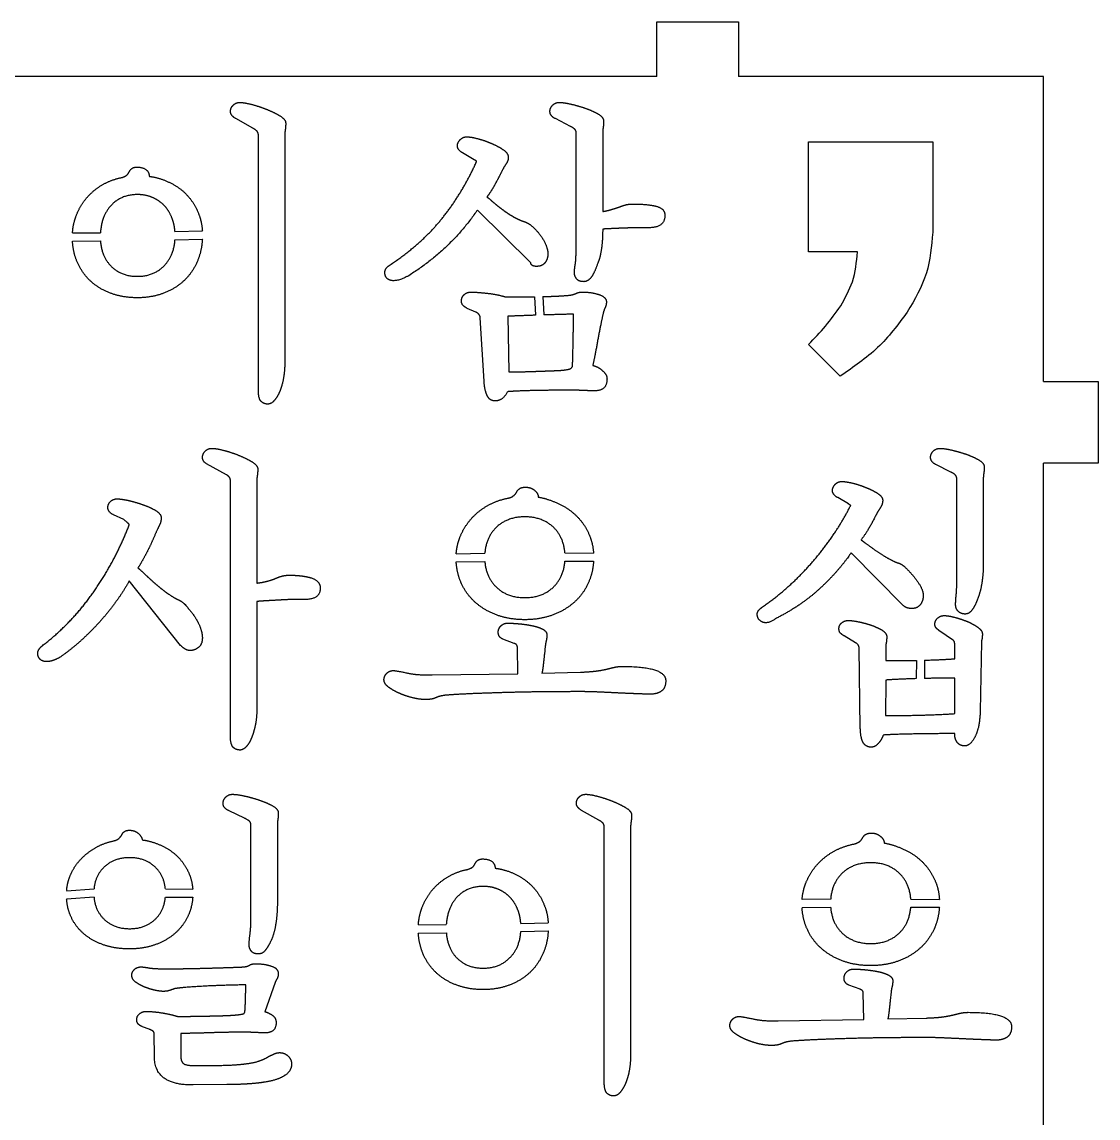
# Model space of a CAD drawing. Header units: millimetres. Extents: x -4 to 160, y -15 to 156.
# Drawn here: x 81.4 to 160.5, y 76 to 156.5 of the extents above; entities that cross this region are included whole.
import ezdxf

# ---------------------------------------------------------------- set-up
doc = ezdxf.new("R2010")
doc.units = ezdxf.units.MM
doc.layers.get('0').update_dxf_attribs({"linetype": 'CONTINUOUS'})

msp = doc.modelspace()

# ---------------------------------------------------------------- linework, layer by layer
for p, q in [((128.083, 152.5), (128.083, 156.5)), ((128.083, 156.5), (134.083, 156.5)), ((134.083, 156.5), (134.083, 152.5)), ((128.083, 152.5), (28.417, 152.5)), ((156.5, 152.5), (134.083, 152.5)), ((156.5, 130.083), (156.5, 152.5)), ((98.383, 148.694), (97.13, 149.399)), ((121.737, 148.825), (120.616, 149.392)), ((98.79, 129.448), (98.79, 148.214)), ((100.732, 148.214), (100.732, 131.495)), ((122.151, 140.375), (122.151, 148.375)), ((124.093, 148.349), (124.093, 142.573)), ((139.231, 139.603), (139.231, 147.683)), ((139.231, 147.683), (148.351, 147.683)), ((148.351, 147.683), (148.351, 141.043)), ((114.66, 146.37), (113.803, 146.877)), ((118.805, 138.789), (114.884, 142.678)), ((85.131, 140.992), (87.186, 141.01)), ((92.661, 141.1), (94.673, 141.15)), ((124.093, 141.277), (124.093, 141.156)), ((85.129, 140.392), (87.187, 140.41)), ((92.662, 140.5), (94.675, 140.55)), ((142.831, 139.603), (139.231, 139.603)), ((119.093, 136.308), (119.168, 134.948)), ((119.693, 136.319), (119.768, 134.968)), ((114.78, 135.185), (114.143, 135.454)), ((115.377, 130.098), (115.101, 134.765)), ((117.134, 134.874), (117.195, 130.785)), ((141.551, 130.483), (139.231, 132.803)), ((156.5, 130.083), (160.5, 130.083)), ((160.5, 130.083), (160.5, 124.083)), ((96.452, 123.225), (94.977, 124.038)), ((160.5, 124.083), (156.5, 124.083)), ((156.5, 28.417), (156.5, 124.083)), ((149.68, 123.43), (148.588, 123.975)), ((96.735, 104.031), (96.735, 122.82)), ((98.677, 122.797), (98.677, 115.268)), ((150.122, 115.728), (150.122, 122.912)), ((152.064, 122.935), (152.064, 116.524)), ((142.151, 121.087), (141.364, 121.548)), ((88.911, 119.931), (88.143, 120.282)), ((113.33, 116.829), (115.433, 116.858)), ((113.332, 117.429), (115.433, 117.458)), ((121.317, 117.48), (123.419, 117.474)), ((121.317, 116.88), (123.42, 116.874)), ((146.151, 113.639), (142.352, 117.493)), ((93.072, 110.694), (89.304, 115.43)), ((98.677, 113.917), (98.677, 105.987)), ((117.59, 110.841), (116.758, 111.153)), ((142.671, 110.889), (141.84, 111.386)), ((149.812, 111.108), (148.875, 111.731)), ((117.87, 108.607), (117.825, 110.567)), ((119.877, 110.656), (119.809, 110.019)), ((143.026, 104.579), (142.935, 110.515)), ((144.899, 110.562), (144.899, 109.58)), ((149.963, 109.707), (149.963, 110.811)), ((151.927, 110.951), (151.833, 105.847)), ((147.153, 109.59), (147.132, 108.247)), ((147.754, 109.604), (147.732, 108.261)), ((111.571, 108.518), (117.87, 108.607)), ((119.63, 108.66), (122.462, 108.726)), ((144.898, 108.143), (144.877, 105.53)), ((149.963, 105.676), (149.963, 108.289)), ((97.774, 97.995), (96.645, 98.538)), ((123.799, 97.86), (122.547, 98.566)), ((98.245, 90.977), (98.245, 97.474)), ((100.187, 97.52), (100.187, 91.772)), ((124.206, 78.615), (124.206, 97.381)), ((126.148, 97.381), (126.148, 80.662)), ((84.701, 92.653), (86.713, 92.796)), ((91.955, 92.794), (93.967, 92.788)), ((86.713, 92.194), (84.7, 92.051)), ((91.955, 92.194), (93.968, 92.188)), ((140.85, 92.041), (138.749, 92.012)), ((146.735, 92.035), (148.837, 92.03)), ((140.85, 91.441), (138.747, 91.412)), ((146.734, 91.464), (148.836, 91.458)), ((118.077, 90.267), (120.089, 90.317)), ((110.546, 89.558), (112.604, 89.577)), ((110.547, 90.158), (112.602, 90.177)), ((118.079, 89.667), (120.091, 89.717)), ((100.025, 85.92), (99.277, 83.776)), ((143.007, 85.424), (142.175, 85.736)), ((143.287, 83.191), (143.241, 85.15)), ((145.294, 85.239), (145.225, 84.602)), ((136.988, 83.101), (143.287, 83.191)), ((145.047, 83.243), (147.878, 83.31)), ((90.761, 82.486), (90.272, 82.668)), ((91.149, 80.424), (91.126, 82.178)), ((93.091, 82.169), (93.091, 80.516)), ((94.228, 79.812), (96.036, 79.832)), ((96.475, 78.421), (94, 78.398))]:
    msp.add_line(p, q)
for points in [[(96.743, 149.92), (96.743, 150.183), (96.943, 150.384)], [(97.13, 149.399), (96.743, 149.624), (96.743, 149.92)], [(96.943, 150.384), (97.143, 150.584), (97.43, 150.584)], [(97.43, 150.584), (97.746, 150.584), (98.301, 150.439)], [(98.301, 150.439), (98.855, 150.294), (99.383, 150.083)], [(99.383, 150.083), (99.911, 149.872), (100.356, 149.61)], [(120.218, 149.921), (120.218, 150.184), (120.418, 150.384)], [(120.616, 149.392), (120.218, 149.592), (120.218, 149.921)], [(120.418, 150.384), (120.618, 150.584), (120.905, 150.584)], [(120.905, 150.584), (121.223, 150.584), (121.742, 150.466)], [(121.742, 150.466), (122.261, 150.348), (122.782, 150.17)], [(122.782, 150.17), (123.303, 149.992), (123.732, 149.75)], [(100.356, 149.61), (100.8, 149.349), (100.8, 149.056)], [(100.8, 149.056), (100.8, 148.787), (100.766, 148.583)], [(123.732, 149.75), (124.162, 149.508), (124.162, 149.214)], [(124.162, 149.214), (124.162, 148.951), (124.128, 148.735)], [(98.721, 148.433), (98.653, 148.54), (98.383, 148.694)], [(98.79, 148.214), (98.79, 148.326), (98.721, 148.433)], [(100.766, 148.583), (100.732, 148.379), (100.732, 148.214)], [(122.056, 148.596), (121.961, 148.691), (121.737, 148.825)], [(122.151, 148.375), (122.151, 148.501), (122.056, 148.596)], [(124.128, 148.735), (124.093, 148.518), (124.093, 148.349)], [(113.418, 147.395), (113.418, 147.627), (113.617, 147.842)], [(113.803, 146.877), (113.418, 147.099), (113.418, 147.395)], [(113.617, 147.842), (113.816, 148.057), (114.105, 148.057)], [(114.105, 148.057), (114.398, 148.057), (114.902, 147.925)], [(114.902, 147.925), (115.406, 147.793), (115.889, 147.589)], [(115.889, 147.589), (116.372, 147.384), (116.764, 147.123)], [(116.764, 147.123), (117.157, 146.862), (117.157, 146.555)], [(89.29, 145.474), (89.449, 145.831), (89.856, 145.831)], [(89.856, 145.831), (90.731, 145.831), (90.778, 145.149)], [(112.292, 142.062), (113.802, 143.95), (114.801, 146.187)], [(114.825, 146.267), (114.799, 146.291), (114.66, 146.37)], [(114.801, 146.187), (114.851, 146.243), (114.825, 146.267)], [(117.001, 146.078), (116.846, 145.859), (116.631, 145.429)], [(117.157, 146.555), (117.157, 146.297), (117.001, 146.078)], [(87.234, 144.476), (87.894, 144.883), (88.658, 145.045)], [(88.658, 145.045), (89.157, 145.141), (89.29, 145.474)], [(90.778, 145.149), (91.492, 145.073), (92.247, 144.714)], [(116.631, 145.429), (116.377, 144.923), (116.119, 144.453)], [(86.108, 143.494), (86.575, 144.068), (87.234, 144.476)], [(92.247, 144.714), (93.003, 144.355), (93.544, 143.778)], [(116.119, 144.453), (115.862, 143.984), (115.587, 143.641)], [(85.381, 142.2), (85.641, 142.919), (86.108, 143.494)], [(89.902, 143.814), (88.667, 143.814), (87.922, 142.966)], [(91.021, 143.595), (90.51, 143.814), (89.902, 143.814)], [(91.9, 142.978), (91.532, 143.376), (91.021, 143.595)], [(93.544, 143.778), (94.085, 143.201), (94.384, 142.449)], [(115.587, 143.641), (115.709, 143.562), (115.955, 143.34)], [(87.922, 142.966), (87.258, 142.21), (87.186, 141.01)], [(92.47, 142.018), (92.268, 142.58), (91.9, 142.978)], [(114.884, 142.678), (112.901, 139.778), (109.84, 137.856)], [(115.955, 143.34), (116.202, 143.118), (116.517, 142.876)], [(116.517, 142.876), (116.831, 142.634), (117.078, 142.467)], [(124.093, 142.573), (124.378, 142.612), (124.709, 142.708)], [(124.709, 142.708), (125.041, 142.804), (125.298, 142.898)], [(125.298, 142.898), (125.556, 142.992), (125.771, 143.055)], [(125.771, 143.055), (125.986, 143.119), (126.272, 143.119)], [(126.272, 143.119), (127.407, 143.119), (128.036, 142.954)], [(128.036, 142.954), (128.665, 142.79), (128.665, 142.295)], [(85.131, 140.992), (85.171, 141.618), (85.381, 142.2)], [(92.661, 141.1), (92.625, 141.586), (92.47, 142.018)], [(94.384, 142.449), (94.629, 141.832), (94.673, 141.15)], [(108.402, 138.602), (110.783, 140.175), (112.292, 142.062)], [(117.078, 142.467), (117.324, 142.299), (117.666, 142.112)], [(117.666, 142.112), (117.996, 141.939), (118.282, 141.843)], [(118.282, 141.843), (118.568, 141.748), (118.758, 141.606)], [(128.665, 142.295), (128.665, 141.38), (127.523, 141.38)], [(118.758, 141.606), (119.41, 141.079), (119.739, 140.482)], [(124.093, 141.156), (124.093, 140.443), (124, 139.8)], [(125.246, 141.333), (124.668, 141.31), (124.093, 141.277)], [(126.255, 141.368), (125.825, 141.357), (125.246, 141.333)], [(126.979, 141.38), (126.685, 141.38), (126.255, 141.368)], [(127.523, 141.38), (127.273, 141.38), (126.979, 141.38)], [(85.471, 138.88), (85.175, 139.583), (85.129, 140.392)], [(87.187, 140.41), (87.264, 139.303), (87.92, 138.603)], [(91.905, 138.628), (92.585, 139.353), (92.662, 140.5)], [(94.675, 140.55), (94.631, 139.7), (94.334, 138.976)], [(119.739, 140.482), (120.068, 139.885), (120.068, 139.475)], [(122.087, 138.728), (122.151, 139.178), (122.151, 140.375)], [(120.068, 139.475), (120.068, 139.082), (119.86, 138.81)], [(124, 139.8), (123.906, 139.158), (123.729, 138.774)], [(86.456, 137.461), (85.822, 138.047), (85.471, 138.88)], [(87.92, 138.603), (88.662, 137.809), (89.902, 137.809)], [(89.902, 137.809), (91.137, 137.809), (91.905, 138.628)], [(94.334, 138.976), (93.986, 138.124), (93.351, 137.513)], [(108.088, 138.118), (108.102, 138.402), (108.402, 138.602)], [(119.222, 138.539), (118.848, 138.539), (118.805, 138.789)], [(119.86, 138.81), (119.652, 138.539), (119.222, 138.539)], [(122.015, 138.102), (122.015, 138.293), (122.087, 138.728)], [(123.729, 138.774), (123.523, 138.129), (123.275, 137.772)], [(108.252, 137.649), (108.073, 137.834), (108.088, 138.118)], [(109.84, 137.856), (108.721, 137.242), (108.252, 137.649)], [(122.173, 137.626), (122.015, 137.837), (122.015, 138.102)], [(123.275, 137.772), (123.027, 137.415), (122.702, 137.415)], [(87.971, 136.554), (87.091, 136.874), (86.456, 137.461)], [(93.351, 137.513), (92.716, 136.903), (91.83, 136.568)], [(122.702, 137.415), (122.331, 137.415), (122.173, 137.626)], [(89.902, 136.233), (88.851, 136.233), (87.971, 136.554)], [(91.83, 136.568), (90.944, 136.233), (89.902, 136.233)], [(113.714, 135.986), (113.714, 136.278), (113.917, 136.464)], [(113.917, 136.464), (114.12, 136.65), (114.4, 136.65)], [(114.4, 136.65), (114.829, 136.65), (115.585, 136.566)], [(115.585, 136.566), (116.342, 136.482), (116.934, 136.302)], [(116.934, 136.302), (117.448, 136.302), (118.148, 136.302)], [(118.148, 136.302), (118.662, 136.302), (119.093, 136.308)], [(119.693, 136.319), (120.098, 136.329), (120.521, 136.345)], [(120.521, 136.345), (121.103, 136.368), (121.63, 136.415)], [(121.63, 136.415), (121.803, 136.435), (121.906, 136.467)], [(121.906, 136.467), (122.01, 136.499), (122.097, 136.537)], [(122.097, 136.537), (122.319, 136.65), (122.588, 136.65)], [(122.588, 136.65), (123.281, 136.65), (123.824, 136.469)], [(123.824, 136.469), (124.366, 136.288), (124.366, 135.94)], [(114.143, 135.454), (113.714, 135.652), (113.714, 135.986)], [(124.28, 135.53), (124.194, 135.357), (124.131, 135.088)], [(124.366, 135.94), (124.366, 135.703), (124.28, 135.53)], [(115.101, 134.765), (115.086, 135.015), (114.78, 135.185)], [(119.168, 134.948), (117.967, 134.907), (117.134, 134.874)], [(121.947, 135.027), (120.984, 135.007), (119.768, 134.968)], [(121.924, 133), (121.947, 134.117), (121.947, 135.027)], [(124.131, 135.088), (123.934, 134.251), (123.738, 133.159)], [(121.879, 131.239), (121.901, 131.883), (121.924, 133)], [(123.738, 133.159), (123.542, 132.067), (123.366, 131.259)], [(100.732, 131.495), (100.732, 130.885), (100.637, 130.338)], [(117.195, 130.785), (117.554, 130.785), (117.996, 130.793)], [(117.996, 130.793), (118.438, 130.801), (118.995, 130.82)], [(118.995, 130.82), (119.552, 130.839), (120.087, 130.859)], [(120.087, 130.859), (120.621, 130.878), (121.011, 130.897)], [(121.011, 130.897), (121.501, 130.939), (121.684, 131.011)], [(121.684, 131.011), (121.866, 131.082), (121.879, 131.239)], [(123.366, 131.259), (123.723, 131.181), (124.067, 130.891)], [(124.067, 130.891), (124.412, 130.601), (124.412, 130.264)], [(100.637, 130.338), (100.542, 129.791), (100.372, 129.378)], [(115.611, 129.029), (115.423, 129.407), (115.377, 130.098)], [(124.412, 130.264), (124.412, 129.394), (123.498, 129.394)], [(98.992, 128.622), (98.79, 128.823), (98.79, 129.448)], [(100.372, 129.378), (100.202, 128.965), (99.972, 128.693)], [(116.197, 128.652), (115.8, 128.652), (115.611, 129.029)], [(117.113, 129.333), (116.745, 128.652), (116.197, 128.652)], [(119.212, 129.417), (117.97, 129.394), (117.113, 129.333)], [(121.678, 129.44), (120.454, 129.44), (119.212, 129.417)], [(122.755, 129.417), (122.278, 129.44), (121.678, 129.44)], [(123.498, 129.394), (123.233, 129.394), (122.755, 129.417)], [(99.477, 128.42), (99.193, 128.42), (98.992, 128.622)], [(99.972, 128.693), (99.743, 128.42), (99.477, 128.42)], [(94.688, 124.503), (94.688, 124.767), (94.888, 124.967)], [(94.888, 124.967), (95.088, 125.167), (95.375, 125.167)], [(95.375, 125.167), (95.691, 125.167), (96.245, 125.022)], [(96.245, 125.022), (96.8, 124.878), (97.328, 124.666)], [(148.189, 124.504), (148.189, 124.767), (148.389, 124.967)], [(148.389, 124.967), (148.589, 125.167), (148.875, 125.167)], [(148.875, 125.167), (149.193, 125.167), (149.712, 125.049)], [(149.712, 125.049), (150.231, 124.931), (150.751, 124.754)], [(94.977, 124.038), (94.688, 124.207), (94.688, 124.503)], [(97.328, 124.666), (97.856, 124.455), (98.3, 124.193)], [(98.3, 124.193), (98.745, 123.932), (98.745, 123.638)], [(148.588, 123.975), (148.189, 124.175), (148.189, 124.504)], [(150.751, 124.754), (151.271, 124.577), (151.702, 124.335)], [(151.702, 124.335), (152.132, 124.093), (152.132, 123.799)], [(98.745, 123.638), (98.745, 123.37), (98.711, 123.166)], [(150.051, 123.154), (149.981, 123.279), (149.68, 123.43)], [(152.098, 123.316), (152.064, 123.101), (152.064, 122.935)], [(152.132, 123.799), (152.132, 123.532), (152.098, 123.316)], [(96.677, 123.026), (96.619, 123.12), (96.452, 123.225)], [(96.735, 122.82), (96.735, 122.932), (96.677, 123.026)], [(98.711, 123.166), (98.677, 122.961), (98.677, 122.797)], [(140.979, 122.069), (140.979, 122.306), (141.176, 122.519)], [(141.176, 122.519), (141.373, 122.733), (141.666, 122.733)], [(141.666, 122.733), (141.966, 122.733), (142.452, 122.614)], [(142.452, 122.614), (142.938, 122.495), (143.415, 122.304)], [(150.122, 122.912), (150.122, 123.03), (150.051, 123.154)], [(117.145, 121.513), (117.594, 121.603), (117.778, 121.971)], [(117.778, 121.971), (117.951, 122.315), (118.421, 122.315)], [(118.421, 122.315), (118.829, 122.315), (119.105, 122.069)], [(119.105, 122.069), (119.38, 121.822), (119.357, 121.591)], [(141.364, 121.548), (140.979, 121.773), (140.979, 122.069)], [(143.415, 122.304), (143.892, 122.113), (144.282, 121.87)], [(144.282, 121.87), (144.672, 121.627), (144.672, 121.339)], [(87.728, 120.818), (87.728, 121.086), (87.931, 121.272)], [(88.143, 120.282), (87.728, 120.489), (87.728, 120.818)], [(87.931, 121.272), (88.134, 121.458), (88.415, 121.458)], [(88.415, 121.458), (88.71, 121.458), (89.229, 121.34)], [(89.229, 121.34), (89.748, 121.222), (90.274, 121.042)], [(90.274, 121.042), (90.8, 120.863), (91.224, 120.611)], [(114.393, 119.948), (114.894, 120.533), (115.6, 120.939)], [(115.6, 120.939), (116.305, 121.346), (117.145, 121.513)], [(119.357, 121.591), (120.09, 121.461), (120.873, 121.094)], [(120.873, 121.094), (121.655, 120.727), (122.218, 120.152)], [(139.615, 116.94), (141.278, 118.896), (142.297, 120.932)], [(142.316, 120.976), (142.289, 120.993), (142.151, 121.087)], [(142.297, 120.932), (142.343, 120.959), (142.316, 120.976)], [(144.672, 121.339), (144.672, 121.063), (144.492, 120.792)], [(91.224, 120.611), (91.649, 120.358), (91.649, 120.066)], [(91.649, 120.066), (91.649, 119.762), (91.501, 119.478)], [(118.375, 120.136), (117.038, 120.136), (116.23, 119.317)], [(120.517, 119.325), (119.706, 120.136), (118.375, 120.136)], [(122.218, 120.152), (122.782, 119.577), (123.105, 118.823)], [(144.103, 120.122), (143.619, 119.127), (143.08, 118.445)], [(144.492, 120.792), (144.311, 120.521), (144.103, 120.122)], [(86.696, 114.636), (88.297, 116.935), (89.244, 119.414)], [(89.281, 119.597), (89.241, 119.648), (88.911, 119.931)], [(89.244, 119.414), (89.32, 119.547), (89.281, 119.597)], [(91.501, 119.478), (91.352, 119.194), (91.082, 118.563)], [(113.606, 118.64), (113.891, 119.363), (114.393, 119.948)], [(116.23, 119.317), (115.515, 118.592), (115.433, 117.458)], [(121.317, 117.48), (121.234, 118.607), (120.517, 119.325)], [(91.082, 118.563), (90.822, 117.952), (90.527, 117.395)], [(113.332, 117.429), (113.376, 118.056), (113.606, 118.64)], [(123.105, 118.823), (123.373, 118.197), (123.419, 117.474)], [(143.08, 118.445), (143.455, 118.17), (144.035, 117.748)], [(144.035, 117.748), (144.614, 117.327), (145.158, 117.042)], [(90.527, 117.395), (90.233, 116.838), (89.943, 116.38)], [(113.695, 115.278), (113.378, 115.994), (113.33, 116.829)], [(115.433, 116.858), (115.516, 115.73), (116.233, 115.012)], [(120.515, 115.014), (121.235, 115.735), (121.317, 116.88)], [(123.42, 116.874), (123.372, 116.045), (123.055, 115.32)], [(135.777, 113.466), (137.951, 114.984), (139.615, 116.94)], [(142.352, 117.493), (141.435, 116.144), (140.062, 114.875)], [(145.158, 117.042), (145.558, 116.823), (145.8, 116.751)], [(89.943, 116.38), (90.105, 116.253), (90.434, 115.94)], [(145.8, 116.751), (146.042, 116.679), (146.256, 116.491)], [(146.256, 116.491), (146.773, 116.021), (147.212, 115.411)], [(152.064, 116.524), (152.064, 116.04), (151.982, 115.442)], [(89.304, 115.43), (88.443, 113.887), (87.153, 112.447)], [(90.434, 115.94), (90.763, 115.627), (91.038, 115.383)], [(91.038, 115.383), (91.312, 115.139), (91.609, 114.899)], [(98.677, 115.268), (99.047, 115.307), (99.443, 115.408)], [(99.443, 115.408), (99.839, 115.51), (100.027, 115.597)], [(100.027, 115.597), (100.261, 115.715), (100.519, 115.781)], [(100.519, 115.781), (100.777, 115.847), (101.06, 115.847)], [(101.06, 115.847), (101.56, 115.847), (101.953, 115.799)], [(101.953, 115.799), (102.346, 115.75), (102.65, 115.658)], [(102.65, 115.658), (103.339, 115.451), (103.339, 114.899)], [(114.749, 113.839), (114.068, 114.435), (113.695, 115.278)], [(123.055, 115.32), (122.682, 114.466), (121.996, 113.853)], [(147.212, 115.411), (147.651, 114.801), (147.651, 114.359)], [(150.076, 114.419), (150.122, 114.863), (150.122, 115.728)], [(151.982, 115.442), (151.9, 114.843), (151.732, 114.329)], [(82.917, 110.67), (85.095, 112.337), (86.696, 114.636)], [(91.609, 114.899), (91.906, 114.659), (92.116, 114.512)], [(92.116, 114.512), (92.564, 114.199), (92.882, 114.057)], [(103.339, 114.899), (103.339, 114.062), (102.197, 114.062)], [(116.233, 115.012), (117.043, 114.201), (118.375, 114.201)], [(118.375, 114.201), (119.703, 114.201), (120.515, 115.014)], [(140.062, 114.875), (138.69, 113.606), (136.794, 112.649)], [(150.031, 113.682), (150.031, 113.974), (150.076, 114.419)], [(92.882, 114.057), (93.2, 113.916), (93.407, 113.683)], [(93.407, 113.683), (94.074, 112.946), (94.374, 112.345)], [(99.704, 113.984), (99.157, 113.957), (98.677, 113.917)], [(100.657, 114.04), (100.251, 114.012), (99.704, 113.984)], [(101.553, 114.062), (101.181, 114.062), (100.657, 114.04)], [(102.197, 114.062), (101.925, 114.062), (101.553, 114.062)], [(116.343, 112.91), (115.43, 113.242), (114.749, 113.839)], [(121.996, 113.853), (121.31, 113.24), (120.388, 112.909)], [(146.828, 113.399), (146.414, 113.399), (146.151, 113.639)], [(147.433, 113.68), (147.215, 113.399), (146.828, 113.399)], [(147.651, 114.359), (147.651, 113.961), (147.433, 113.68)], [(150.235, 113.183), (150.031, 113.37), (150.031, 113.682)], [(151.732, 114.329), (151.564, 113.814), (151.319, 113.405)], [(118.375, 112.578), (117.256, 112.578), (116.343, 112.91)], [(120.388, 112.909), (119.466, 112.578), (118.375, 112.578)], [(135.452, 112.985), (135.452, 113.26), (135.777, 113.466)], [(135.631, 112.532), (135.452, 112.711), (135.452, 112.985)], [(148.71, 112.694), (148.913, 112.88), (149.194, 112.88)], [(149.194, 112.88), (149.487, 112.88), (149.956, 112.756)], [(149.956, 112.756), (150.425, 112.633), (150.855, 112.459)], [(150.718, 112.996), (150.44, 112.996), (150.235, 113.183)], [(151.319, 113.405), (151.073, 112.996), (150.718, 112.996)], [(87.153, 112.447), (85.862, 111.007), (84.386, 109.936)], [(94.374, 112.345), (94.674, 111.745), (94.674, 111.227)], [(116.415, 111.66), (116.415, 111.923), (116.615, 112.123)], [(116.615, 112.123), (116.815, 112.323), (117.101, 112.323)], [(117.101, 112.323), (117.499, 112.323), (117.988, 112.276)], [(117.988, 112.276), (118.476, 112.228), (118.897, 112.144)], [(118.897, 112.144), (119.318, 112.06), (119.656, 111.898)], [(136.794, 112.649), (136.1, 112.126), (135.631, 112.532)], [(141.457, 111.926), (141.457, 112.176), (141.664, 112.349)], [(141.664, 112.349), (141.871, 112.522), (142.143, 112.522)], [(142.143, 112.522), (142.428, 112.522), (142.899, 112.425)], [(142.899, 112.425), (143.37, 112.328), (143.8, 112.185)], [(143.8, 112.185), (144.231, 112.041), (144.599, 111.823)], [(148.507, 112.263), (148.507, 112.508), (148.71, 112.694)], [(148.639, 111.927), (148.507, 112.04), (148.507, 112.263)], [(150.855, 112.459), (151.285, 112.285), (151.64, 112.039)], [(151.64, 112.039), (151.996, 111.793), (151.996, 111.535)], [(94.674, 111.227), (94.674, 110.777), (94.395, 110.545)], [(116.758, 111.153), (116.415, 111.296), (116.415, 111.66)], [(119.656, 111.898), (119.994, 111.736), (119.994, 111.455)], [(119.994, 111.455), (119.994, 111.229), (119.946, 111.049)], [(141.584, 111.571), (141.457, 111.681), (141.457, 111.926)], [(141.84, 111.386), (141.712, 111.461), (141.584, 111.571)], [(144.599, 111.823), (144.968, 111.605), (144.968, 111.335)], [(144.968, 111.335), (144.968, 111.074), (144.934, 110.903)], [(148.875, 111.731), (148.77, 111.815), (148.639, 111.927)], [(151.996, 111.535), (151.996, 111.29), (151.961, 111.132)], [(82.58, 110.135), (82.594, 110.412), (82.917, 110.67)], [(93.439, 110.402), (93.275, 110.492), (93.072, 110.694)], [(93.782, 110.312), (93.603, 110.312), (93.439, 110.402)], [(94.395, 110.545), (94.117, 110.312), (93.782, 110.312)], [(117.825, 110.567), (117.825, 110.762), (117.59, 110.841)], [(119.946, 111.049), (119.898, 110.868), (119.877, 110.656)], [(142.868, 110.727), (142.801, 110.816), (142.671, 110.889)], [(142.935, 110.515), (142.935, 110.638), (142.868, 110.727)], [(144.934, 110.903), (144.899, 110.733), (144.899, 110.562)], [(149.963, 110.811), (149.963, 111.004), (149.812, 111.108)], [(151.961, 111.132), (151.927, 110.973), (151.927, 110.951)], [(82.744, 109.673), (82.566, 109.858), (82.58, 110.135)], [(83.477, 109.523), (83.019, 109.426), (82.744, 109.673)], [(84.386, 109.936), (83.935, 109.62), (83.477, 109.523)], [(119.809, 110.019), (119.76, 109.553), (119.716, 109.181)], [(144.899, 109.58), (145.876, 109.564), (147.153, 109.59)], [(147.754, 109.604), (149.027, 109.638), (149.963, 109.707)], [(108.222, 108.639), (108.423, 108.839), (108.709, 108.839)], [(108.709, 108.839), (108.936, 108.839), (109.703, 108.667)], [(119.716, 109.181), (119.672, 108.809), (119.63, 108.66)], [(122.462, 108.726), (123.18, 108.747), (123.647, 108.812)], [(123.647, 108.812), (124.113, 108.876), (124.398, 108.948)], [(124.398, 108.948), (124.683, 109.019), (124.962, 109.083)], [(124.962, 109.083), (125.241, 109.147), (125.539, 109.147)], [(125.539, 109.147), (128.728, 109.147), (128.728, 108.093)], [(108.022, 108.173), (108.022, 108.439), (108.222, 108.639)], [(108.364, 107.618), (108.022, 107.869), (108.022, 108.173)], [(109.703, 108.667), (110.47, 108.495), (111.571, 108.518)], [(128.728, 108.093), (128.728, 107.56), (128.412, 107.333)], [(147.132, 108.247), (145.853, 108.212), (144.898, 108.143)], [(149.963, 108.289), (149.012, 108.289), (147.732, 108.261)], [(109.153, 107.17), (108.706, 107.367), (108.364, 107.618)], [(110.11, 106.843), (109.6, 106.973), (109.153, 107.17)], [(114.82, 107.154), (113.624, 107.108), (112.66, 107.037)], [(117.334, 107.234), (116.017, 107.2), (114.82, 107.154)], [(120.003, 107.281), (118.651, 107.269), (117.334, 107.234)], [(122.583, 107.292), (121.354, 107.292), (120.003, 107.281)], [(123.869, 107.258), (123.12, 107.292), (122.583, 107.292)], [(125.355, 107.188), (124.617, 107.223), (123.869, 107.258)], [(126.709, 107.13), (126.093, 107.153), (125.355, 107.188)], [(127.632, 107.107), (127.325, 107.107), (126.709, 107.13)], [(128.412, 107.333), (128.096, 107.107), (127.632, 107.107)], [(111.097, 106.713), (110.621, 106.713), (110.11, 106.843)], [(111.852, 106.854), (111.563, 106.713), (111.097, 106.713)], [(112.66, 107.037), (112.14, 106.995), (111.852, 106.854)], [(98.677, 105.987), (98.677, 105.385), (98.568, 104.854)], [(144.877, 105.53), (145.956, 105.53), (147.322, 105.563)], [(147.322, 105.563), (148.689, 105.596), (149.963, 105.676)], [(151.833, 105.847), (151.809, 104.672), (151.46, 103.988)], [(98.568, 104.854), (98.46, 104.324), (98.302, 103.923)], [(96.936, 103.205), (96.735, 103.407), (96.735, 104.031)], [(98.302, 103.923), (98.144, 103.522), (97.914, 103.262)], [(143.247, 103.53), (143.051, 103.847), (143.026, 104.579)], [(144.709, 104.103), (144.625, 103.805), (144.369, 103.509)], [(147.175, 104.186), (145.657, 104.162), (144.709, 104.103)], [(149.963, 104.209), (148.693, 104.209), (147.175, 104.186)], [(150.158, 103.547), (149.963, 103.79), (149.963, 104.209)], [(151.46, 103.988), (151.111, 103.305), (150.718, 103.305)], [(97.444, 103.003), (97.138, 103.003), (96.936, 103.205)], [(97.914, 103.262), (97.683, 103.003), (97.444, 103.003)], [(143.826, 103.212), (143.444, 103.212), (143.247, 103.53)], [(144.369, 103.509), (144.113, 103.212), (143.826, 103.212)], [(150.718, 103.305), (150.353, 103.305), (150.158, 103.547)], [(96.198, 99.088), (96.198, 99.351), (96.398, 99.55)], [(96.645, 98.538), (96.198, 98.724), (96.198, 99.088)], [(96.398, 99.55), (96.598, 99.75), (96.885, 99.75)], [(96.885, 99.75), (97.198, 99.75), (97.744, 99.632)], [(97.744, 99.632), (98.29, 99.514), (98.817, 99.338)], [(98.817, 99.338), (99.344, 99.162), (99.8, 98.921)], [(122.16, 99.087), (122.16, 99.35), (122.36, 99.55)], [(122.547, 98.566), (122.16, 98.79), (122.16, 99.087)], [(122.36, 99.55), (122.56, 99.75), (122.846, 99.75)], [(122.846, 99.75), (123.163, 99.75), (123.717, 99.606)], [(123.717, 99.606), (124.272, 99.461), (124.8, 99.25)], [(124.8, 99.25), (125.328, 99.039), (125.772, 98.777)], [(99.8, 98.921), (100.255, 98.68), (100.255, 98.383)], [(100.255, 98.383), (100.255, 98.116), (100.221, 97.901)], [(125.772, 98.777), (126.217, 98.516), (126.217, 98.222)], [(98.187, 97.716), (98.129, 97.818), (97.774, 97.995)], [(98.245, 97.474), (98.245, 97.614), (98.187, 97.716)], [(100.221, 97.901), (100.187, 97.686), (100.187, 97.52)], [(124.138, 97.599), (124.069, 97.706), (123.799, 97.86)], [(124.206, 97.381), (124.206, 97.493), (124.138, 97.599)], [(126.183, 97.75), (126.148, 97.545), (126.148, 97.381)], [(126.217, 98.222), (126.217, 97.954), (126.183, 97.75)], [(88.533, 96.498), (88.666, 96.613), (88.757, 96.776)], [(88.757, 96.776), (88.904, 97.107), (89.311, 97.107)], [(89.311, 97.107), (89.723, 97.107), (89.986, 96.861)], [(89.986, 96.861), (90.248, 96.614), (90.248, 96.399)], [(143.195, 96.554), (143.367, 96.899), (143.837, 96.899)], [(143.837, 96.899), (144.246, 96.899), (144.521, 96.652)], [(144.521, 96.652), (144.797, 96.406), (144.774, 96.174)], [(86.739, 95.776), (87.372, 96.158), (88.146, 96.328)], [(88.146, 96.328), (88.4, 96.382), (88.533, 96.498)], [(90.248, 96.399), (90.899, 96.327), (91.631, 96.003)], [(91.631, 96.003), (92.362, 95.679), (92.881, 95.148)], [(141.016, 95.523), (141.722, 95.929), (142.562, 96.097)], [(142.562, 96.097), (143.011, 96.187), (143.195, 96.554)], [(144.774, 96.174), (145.507, 96.044), (146.289, 95.677)], [(85.648, 94.876), (86.106, 95.394), (86.739, 95.776)], [(89.334, 95.09), (88.154, 95.09), (87.427, 94.372)], [(91.239, 94.37), (90.511, 95.09), (89.334, 95.09)], [(92.881, 95.148), (93.4, 94.617), (93.689, 93.943)], [(139.809, 94.531), (140.311, 95.116), (141.016, 95.523)], [(146.289, 95.677), (147.071, 95.31), (147.635, 94.735)], [(84.94, 93.715), (85.191, 94.359), (85.648, 94.876)], [(87.427, 94.372), (86.797, 93.749), (86.713, 92.796)], [(91.955, 92.794), (91.871, 93.746), (91.239, 94.37)], [(114.074, 94.211), (114.573, 94.308), (114.707, 94.64)], [(114.707, 94.64), (114.866, 94.998), (115.273, 94.998)], [(115.273, 94.998), (116.147, 94.998), (116.194, 94.315)], [(116.194, 94.315), (116.909, 94.24), (117.664, 93.881)], [(139.023, 93.223), (139.308, 93.947), (139.809, 94.531)], [(143.792, 94.72), (142.454, 94.72), (141.647, 93.901)], [(145.933, 93.908), (145.123, 94.72), (143.792, 94.72)], [(147.635, 94.735), (148.198, 94.16), (148.522, 93.406)], [(84.701, 92.653), (84.743, 93.207), (84.94, 93.715)], [(93.689, 93.943), (93.922, 93.4), (93.967, 92.788)], [(111.525, 92.66), (111.991, 93.235), (112.651, 93.642)], [(112.651, 93.642), (113.311, 94.05), (114.074, 94.211)], [(117.664, 93.881), (118.42, 93.521), (118.961, 92.945)], [(141.647, 93.901), (140.932, 93.176), (140.85, 92.041)], [(146.735, 92.035), (146.66, 93.181), (145.933, 93.908)], [(110.798, 91.366), (111.058, 92.086), (111.525, 92.66)], [(115.318, 92.981), (114.083, 92.981), (113.338, 92.133)], [(116.438, 92.762), (115.926, 92.981), (115.318, 92.981)], [(117.317, 92.145), (116.949, 92.543), (116.438, 92.762)], [(118.961, 92.945), (119.502, 92.368), (119.8, 91.616)], [(138.749, 92.012), (138.793, 92.639), (139.023, 93.223)], [(148.522, 93.406), (148.795, 92.768), (148.837, 92.03)], [(85.028, 90.738), (84.749, 91.346), (84.7, 92.051)], [(86.713, 92.194), (86.795, 91.22), (87.429, 90.594)], [(91.238, 90.596), (91.872, 91.224), (91.955, 92.194)], [(93.968, 92.188), (93.919, 91.451), (93.626, 90.824)], [(113.338, 92.133), (112.675, 91.377), (112.602, 90.177)], [(117.886, 91.184), (117.684, 91.747), (117.317, 92.145)], [(100.187, 91.772), (100.187, 90.96), (100.07, 90.221)], [(110.547, 90.158), (110.588, 90.785), (110.798, 91.366)], [(118.077, 90.267), (118.041, 90.753), (117.886, 91.184)], [(119.8, 91.616), (120.046, 90.999), (120.089, 90.317)], [(139.112, 89.862), (138.795, 90.577), (138.747, 91.412)], [(140.85, 91.441), (140.933, 90.314), (141.65, 89.596)], [(145.932, 89.598), (146.652, 90.318), (146.734, 91.464)], [(148.836, 91.458), (148.788, 90.629), (148.472, 89.904)], [(85.984, 89.481), (85.366, 90.002), (85.028, 90.738)], [(87.429, 90.594), (88.157, 89.874), (89.334, 89.874)], [(89.334, 89.874), (90.507, 89.874), (91.238, 90.596)], [(93.626, 90.824), (93.273, 90.07), (92.658, 89.528)], [(98.234, 90.161), (98.245, 90.512), (98.245, 90.977)], [(100.07, 90.221), (99.952, 89.483), (99.707, 88.968)], [(87.446, 88.675), (86.602, 88.961), (85.984, 89.481)], [(92.658, 89.528), (92.043, 88.985), (91.186, 88.688)], [(98.109, 88.705), (98.109, 88.933), (98.177, 89.481)], [(98.177, 89.481), (98.223, 89.809), (98.234, 90.161)], [(110.888, 88.046), (110.592, 88.75), (110.546, 89.558)], [(112.604, 89.577), (112.68, 88.47), (113.336, 87.769)], [(117.321, 87.794), (118.001, 88.52), (118.079, 89.667)], [(120.091, 89.717), (120.047, 88.867), (119.751, 88.142)], [(140.166, 88.422), (139.485, 89.019), (139.112, 89.862)], [(141.65, 89.596), (142.46, 88.784), (143.792, 88.784)], [(143.792, 88.784), (145.12, 88.784), (145.932, 89.598)], [(148.472, 89.904), (148.098, 89.049), (147.413, 88.436)], [(89.311, 88.39), (88.29, 88.39), (87.446, 88.675)], [(91.186, 88.688), (90.33, 88.39), (89.311, 88.39)], [(98.267, 88.23), (98.109, 88.44), (98.109, 88.705)], [(99.707, 88.968), (99.511, 88.553), (99.3, 88.286)], [(98.795, 88.019), (98.425, 88.019), (98.267, 88.23)], [(99.3, 88.286), (99.089, 88.019), (98.795, 88.019)], [(111.873, 86.627), (111.238, 87.214), (110.888, 88.046)], [(115.318, 86.976), (116.554, 86.976), (117.321, 87.794)], [(119.751, 88.142), (119.403, 87.291), (118.768, 86.68)], [(141.76, 87.493), (140.847, 87.825), (140.166, 88.422)], [(147.413, 88.436), (146.727, 87.823), (145.805, 87.492)], [(89.678, 86.878), (89.867, 87.066), (90.176, 87.066)], [(90.176, 87.066), (90.367, 87.066), (90.72, 86.998)], [(90.72, 86.998), (91.072, 86.93), (91.881, 86.93)], [(94.921, 86.973), (95.739, 86.996), (96.475, 87.019)], [(96.475, 87.019), (97.211, 87.042), (97.687, 87.066)], [(97.687, 87.066), (97.978, 87.084), (98.131, 87.193)], [(98.131, 87.193), (98.284, 87.301), (98.613, 87.301)], [(98.613, 87.301), (99.197, 87.301), (99.726, 87.134)], [(99.726, 87.134), (100.255, 86.967), (100.255, 86.569)], [(113.336, 87.769), (114.079, 86.976), (115.318, 86.976)], [(143.792, 87.162), (142.673, 87.162), (141.76, 87.493)], [(145.805, 87.492), (144.883, 87.162), (143.792, 87.162)], [(89.489, 86.451), (89.489, 86.691), (89.678, 86.878)], [(89.787, 85.938), (89.489, 86.149), (89.489, 86.451)], [(91.881, 86.93), (92.719, 86.93), (93.411, 86.94)], [(93.411, 86.94), (94.103, 86.95), (94.921, 86.973)], [(100.154, 86.182), (100.053, 86.018), (100.025, 85.92)], [(100.255, 86.569), (100.255, 86.346), (100.154, 86.182)], [(113.387, 85.72), (112.507, 86.041), (111.873, 86.627)], [(118.768, 86.68), (118.133, 86.069), (117.246, 85.735)], [(141.831, 86.243), (141.831, 86.506), (142.031, 86.706)], [(142.175, 85.736), (141.831, 85.879), (141.831, 86.243)], [(142.031, 86.706), (142.231, 86.907), (142.518, 86.907)], [(142.518, 86.907), (142.916, 86.907), (143.404, 86.859)], [(143.404, 86.859), (143.893, 86.811), (144.313, 86.727)], [(144.313, 86.727), (144.734, 86.643), (145.073, 86.481)], [(145.073, 86.481), (145.411, 86.319), (145.411, 86.038)], [(90.45, 85.581), (90.086, 85.727), (89.787, 85.938)], [(91.181, 85.353), (90.814, 85.435), (90.45, 85.581)], [(92.536, 85.432), (92.314, 85.348), (92.17, 85.309)], [(92.883, 85.5), (92.629, 85.479), (92.536, 85.432)], [(94.953, 85.657), (93.556, 85.589), (92.883, 85.5)], [(97.858, 85.747), (96.35, 85.725), (94.953, 85.657)], [(97.858, 85.346), (97.858, 85.683), (97.858, 85.747)], [(115.318, 85.4), (114.267, 85.4), (113.387, 85.72)], [(117.246, 85.735), (116.36, 85.4), (115.318, 85.4)], [(143.241, 85.15), (143.241, 85.345), (143.007, 85.424)], [(145.363, 85.632), (145.315, 85.451), (145.294, 85.239)], [(145.411, 86.038), (145.411, 85.813), (145.363, 85.632)], [(91.79, 85.27), (91.547, 85.27), (91.181, 85.353)], [(92.17, 85.309), (92.027, 85.27), (91.79, 85.27)], [(97.825, 84.137), (97.836, 84.39), (97.847, 84.699)], [(97.847, 84.699), (97.858, 85.008), (97.858, 85.346)], [(145.225, 84.602), (145.176, 84.136), (145.133, 83.764)], [(90.06, 83.627), (90.268, 83.8), (90.54, 83.8)], [(90.54, 83.8), (90.982, 83.8), (91.634, 83.703)], [(97.79, 83.744), (97.814, 83.884), (97.825, 84.137)], [(99.277, 83.776), (99.495, 83.732), (99.795, 83.531)], [(145.133, 83.764), (145.089, 83.392), (145.047, 83.243)], [(89.853, 83.204), (89.853, 83.454), (90.06, 83.627)], [(89.987, 82.843), (89.853, 82.959), (89.853, 83.204)], [(91.634, 83.703), (92.285, 83.607), (92.852, 83.429)], [(92.852, 83.429), (93.447, 83.429), (94.002, 83.439)], [(94.002, 83.439), (94.558, 83.449), (95.216, 83.46)], [(95.216, 83.46), (95.873, 83.471), (96.439, 83.494)], [(96.439, 83.494), (97.004, 83.516), (97.334, 83.56)], [(97.334, 83.56), (97.669, 83.6), (97.724, 83.643)], [(97.724, 83.643), (97.778, 83.687), (97.79, 83.744)], [(100.096, 82.978), (100.096, 82.223), (99.296, 82.223)], [(99.795, 83.531), (100.096, 83.331), (100.096, 82.978)], [(133.439, 82.757), (133.439, 83.023), (133.639, 83.223)], [(133.639, 83.223), (133.839, 83.423), (134.126, 83.423)], [(134.126, 83.423), (134.352, 83.423), (135.119, 83.251)], [(135.119, 83.251), (135.887, 83.079), (136.988, 83.101)], [(147.878, 83.31), (148.597, 83.331), (149.063, 83.395)], [(149.063, 83.395), (149.53, 83.459), (149.815, 83.531)], [(149.815, 83.531), (150.1, 83.602), (150.379, 83.666)], [(150.379, 83.666), (150.658, 83.73), (150.956, 83.73)], [(150.956, 83.73), (154.144, 83.73), (154.144, 82.676)], [(90.272, 82.668), (90.122, 82.728), (89.987, 82.843)], [(91.067, 82.334), (91.007, 82.388), (90.761, 82.486)], [(91.126, 82.178), (91.126, 82.28), (91.067, 82.334)], [(93.85, 82.189), (93.222, 82.177), (93.091, 82.169)], [(95.162, 82.223), (94.478, 82.2), (93.85, 82.189)], [(96.458, 82.258), (95.846, 82.247), (95.162, 82.223)], [(97.34, 82.27), (97.071, 82.27), (96.458, 82.258)], [(98.588, 82.247), (98.145, 82.27), (97.34, 82.27)], [(99.296, 82.223), (99.031, 82.223), (98.588, 82.247)], [(133.781, 82.201), (133.439, 82.452), (133.439, 82.757)], [(134.57, 81.753), (134.123, 81.95), (133.781, 82.201)], [(154.144, 82.676), (154.144, 82.143), (153.829, 81.917)], [(135.527, 81.426), (135.016, 81.556), (134.57, 81.753)], [(136.514, 81.296), (136.038, 81.296), (135.527, 81.426)], [(137.268, 81.437), (136.98, 81.296), (136.514, 81.296)], [(138.076, 81.621), (137.557, 81.578), (137.268, 81.437)], [(140.237, 81.737), (139.04, 81.691), (138.076, 81.621)], [(142.751, 81.818), (141.433, 81.783), (140.237, 81.737)], [(145.42, 81.864), (144.068, 81.852), (142.751, 81.818)], [(147.999, 81.876), (146.771, 81.876), (145.42, 81.864)], [(149.285, 81.841), (148.537, 81.876), (147.999, 81.876)], [(150.772, 81.771), (150.034, 81.806), (149.285, 81.841)], [(152.126, 81.713), (151.51, 81.737), (150.772, 81.771)], [(153.048, 81.69), (152.742, 81.69), (152.126, 81.713)], [(153.829, 81.917), (153.513, 81.69), (153.048, 81.69)], [(99.328, 80.356), (99.695, 80.554), (99.909, 80.661)], [(99.909, 80.661), (100.123, 80.768), (100.365, 80.768)], [(100.365, 80.768), (100.708, 80.768), (100.971, 80.521)], [(126.148, 80.662), (126.148, 80.052), (126.054, 79.505)], [(94, 78.398), (91.2, 78.353), (91.149, 80.424)], [(93.091, 80.516), (93.091, 80.11), (93.297, 79.961)], [(93.297, 79.961), (93.503, 79.812), (94.228, 79.812)], [(96.036, 79.832), (97.167, 79.854), (97.977, 79.965)], [(97.977, 79.965), (98.787, 80.076), (99.328, 80.356)], [(101.233, 79.922), (101.233, 79.41), (100.713, 79.078)], [(100.971, 80.521), (101.233, 80.273), (101.233, 79.922)], [(100.713, 79.078), (100.192, 78.745), (99.3, 78.609)], [(126.054, 79.505), (125.959, 78.958), (125.789, 78.545)], [(98.02, 78.468), (97.289, 78.421), (96.475, 78.421)], [(99.3, 78.609), (98.752, 78.514), (98.02, 78.468)], [(124.408, 77.788), (124.206, 77.99), (124.206, 78.615)], [(125.789, 78.545), (125.619, 78.132), (125.389, 77.859)], [(124.893, 77.587), (124.61, 77.587), (124.408, 77.788)], [(125.389, 77.859), (125.159, 77.587), (124.893, 77.587)]]:
    msp.add_open_spline(points, degree=2)
for points, knots in [([(148.351, 141.043), (148.264, 140.025), (148.084, 137.924), (147.02, 136.102), (146.471, 135.163)], [0, 0, 0, 0, 0.0756679, 0.1560583, 0.1560583, 0.1560583, 0.1560583]), ([(141.591, 135.643), (141.914, 136.221), (142.603, 137.452), (142.752, 138.857), (142.831, 139.603)], [0, 0, 0, 0, 0.0490879, 0.1046993, 0.1046993, 0.1046993, 0.1046993]), ([(139.231, 132.803), (139.652, 133.245), (140.503, 134.138), (141.226, 135.138), (141.591, 135.643)], [0, 0, 0, 0, 0.04565765, 0.09240835, 0.09240835, 0.09240835, 0.09240835]), ([(146.471, 135.163), (145.791, 134.255), (144.415, 132.418), (142.513, 131.133), (141.551, 130.483)], [0, 0, 0, 0, 0.0844726, 0.1708244, 0.1708244, 0.1708244, 0.1708244])]:
    msp.add_open_spline(points, degree=3, knots=knots)

doc.saveas('drawing.dxf')
